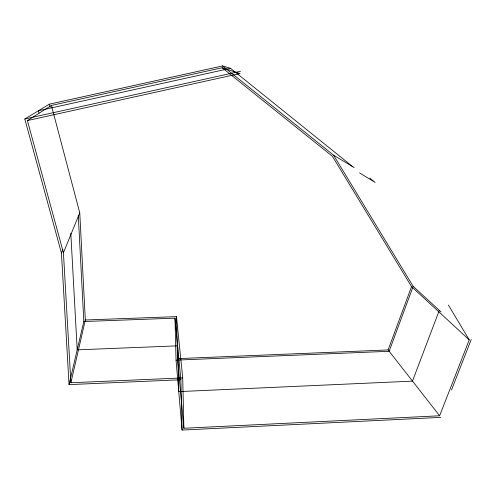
<?xml version="1.0" encoding="UTF-8"?>
<svg xmlns="http://www.w3.org/2000/svg" width="496" height="496" viewBox="0 0 496 496"><rect width="100%" height="100%" fill="white"/><g stroke="black" fill="none" stroke-linecap="round" stroke-linejoin="round"><path stroke-width="0.74" d="M70.885 382.757L85.324 319.988L79.763 212.827L51.398 105.45L222.103 67.754L239.971 73.538L27.392 120.584L63.432 252.743L70.885 382.757L182.72 377.902L183.886 428.259L439.623 415.778L469.228 339.89L448.39 305.021M440.808 417.384L182.063 430.063L180.873 379.75L69.049 384.623L83.83 321.526L78.269 215.332M439.623 415.778L388.12 349.94L411.544 286.626L332.388 156.283L222.103 67.754M69.049 384.623L61.43 252.997L24.8 118.997L49.333 104.166L222.512 65.937L333.591 155.186L413.168 286.372L389.124 351.298L176.043 360.127L174.995 318.159L83.83 321.526M439.313 310.341L412.455 381.133L178.752 391.611L177.636 345.842L77.196 349.854L70.804 233.213M451.472 390.073L471.2 339.574M63.432 252.743L79.763 212.827M61.43 252.997L62.924 249.432M27.392 120.584L51.398 105.45M352.854 166.78L230.522 68.324L38.415 110.769L39.017 113.007M24.8 118.997L240.486 71.288M85.324 319.988L176.495 316.634L177.531 358.633L388.12 349.94M222.512 65.937L230.522 68.324M333.591 155.186L354.163 167.567M359.526 172.881L375.119 182.41L369.737 178.076M413.168 286.372L441.08 311.959M411.544 286.626L469.228 339.89M49.333 104.166L50.121 107.148M176.495 316.634L182.72 377.902M174.995 318.159L180.873 379.75M177.531 358.633L183.886 428.259M176.043 360.127L182.063 430.063"/></g></svg>
